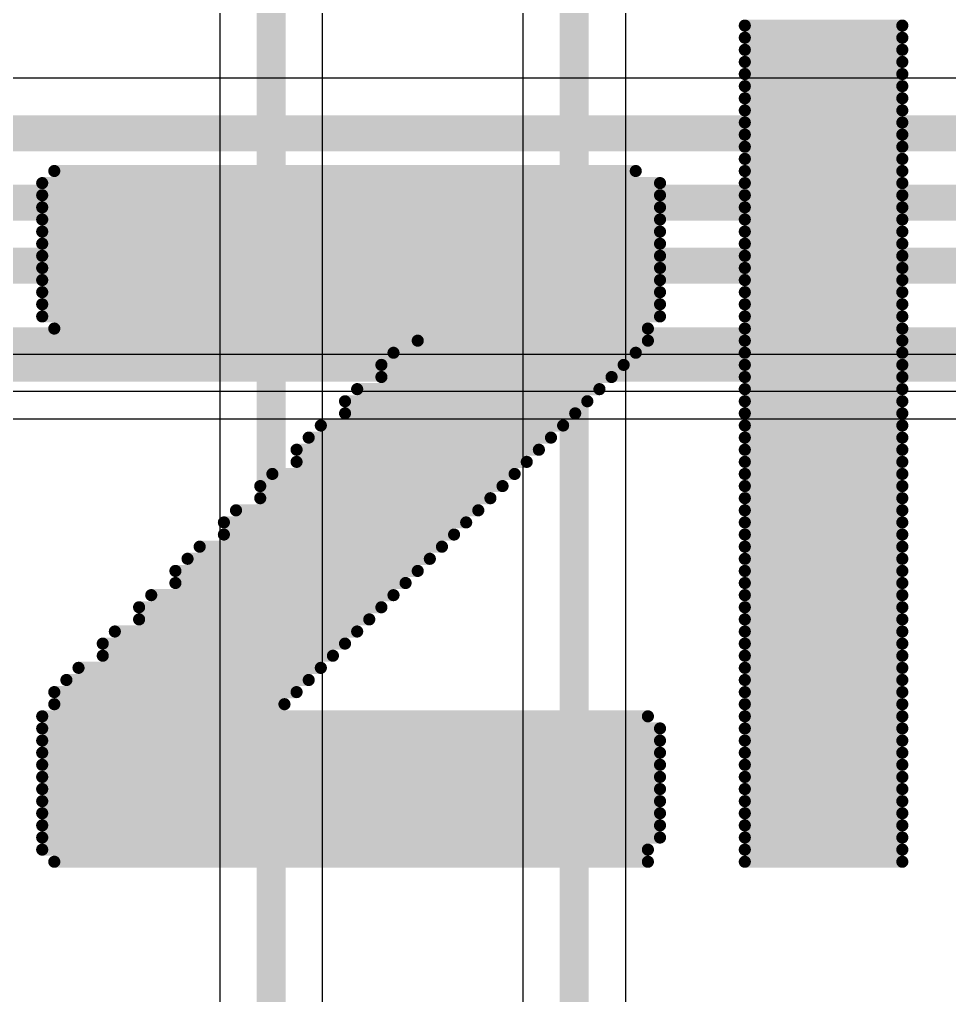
# Model space of a CAD drawing. Header units: inches. Extents: x -2.7 to 10.9, y -2.9 to 7.4.
# Drawn here: x -0.9368 to -0.679, y -2.102 to -1.8316 of the extents above; entities that cross this region are included whole.
import ezdxf

# ---------------------------------------------------------------- set-up
doc = ezdxf.new("R2010")
doc.units = ezdxf.units.IN
doc.header["$MEASUREMENT"] = 0
for name, color, linetype in [('Board Outline', 216, 'Continuous'), ('Bottom Layer', 5, 'Continuous'), ('Layer 3', 76, 'Continuous'), ('Top Layer', 1, 'Continuous'), ('Top Overlay', 2, 'Continuous')]:
    doc.layers.add(name, color=color, linetype=linetype)

msp = doc.modelspace()

# ---------------------------------------------------------------- linework, layer by layer
at = {"layer": 'Board Outline'}
msp.add_lwpolyline([(2.84412, -0.24125, 0.005, 0.005, -0.741893), (-2.49969, -1.37795, 0.005, 0.005, 0)], format="xyseb", dxfattribs=at)
at = {"layer": 'Bottom Layer'}
for p, q in [((-0.63367, -1.8478), (-1.50015, -1.8478)), ((-1.30478, -1.94222), (0.22597, -1.94222))]:
    msp.add_line(p, q, dxfattribs=at)
for points in [[(-1.50649, -1.8631, 0.01, 0.01, 0), (0.68552, -1.8631, 0.01, 0.01, 0)], [(-1.3433, -1.8823, 0.01, 0.01, 0), (0.67291, -1.8823, 0.01, 0.01, 0)], [(-1.3308, -1.8998, 0.01, 0.01, 0), (0.66416, -1.8998, 0.01, 0.01, 0)], [(-1.31217, -1.92438, 0.015, 0.015, 0), (0.23336, -1.92438, 0.015, 0.015, 0)]]:
    msp.add_lwpolyline(points, format="xyseb", dxfattribs=at)
at = {"layer": 'Layer 3'}
for p, q in [((0.52838, -1.92438), (-1.06062, -1.92438)), ((-1.06062, -1.93458), (0.17416, -1.93458))]:
    msp.add_line(p, q, dxfattribs=at)
at = {"layer": 'Top Layer'}
for p, q in [((-0.88127, -1.525), (-0.88127, -2.25178)), ((-0.85273, -2.25178), (-0.85273, -1.525)), ((-0.79727, -1.525), (-0.79727, -2.25887)), ((-0.76873, -2.25296), (-0.76873, -1.525))]:
    msp.add_line(p, q, dxfattribs=at)
for points in [[(-0.867, -2.2627, 0.008, 0.008, 0), (-0.867, -1.489, 0.008, 0.008, 0)], [(-0.783, -2.25887, 0.008, 0.008, 0), (-0.783, -1.489, 0.008, 0.008, 0)]]:
    msp.add_lwpolyline(points, format="xyseb", dxfattribs=at)
at = {"layer": 'Top Overlay'}
for points in [[(-0.73572, -1.83325, 0.00336, 0.00336, 0), (-0.69206, -1.83325, 0.00336, 0.00336, 0)], [(-0.73572, -1.83661, 0.00336, 0.00336, 0), (-0.69206, -1.83661, 0.00336, 0.00336, 0)], [(-0.73572, -1.83997, 0.00336, 0.00336, 0), (-0.69206, -1.83997, 0.00336, 0.00336, 0)], [(-0.73572, -1.84332, 0.00336, 0.00336, 0), (-0.69206, -1.84332, 0.00336, 0.00336, 0)], [(-0.73572, -1.84668, 0.00336, 0.00336, 0), (-0.69206, -1.84668, 0.00336, 0.00336, 0)], [(-0.73572, -1.85004, 0.00336, 0.00336, 0), (-0.69206, -1.85004, 0.00336, 0.00336, 0)], [(-0.73572, -1.8534, 0.00336, 0.00336, 0), (-0.69206, -1.8534, 0.00336, 0.00336, 0)], [(-0.73572, -1.85676, 0.00336, 0.00336, 0), (-0.69206, -1.85676, 0.00336, 0.00336, 0)], [(-0.73572, -1.86011, 0.00336, 0.00336, 0), (-0.69206, -1.86011, 0.00336, 0.00336, 0)], [(-0.73572, -1.86347, 0.00336, 0.00336, 0), (-0.69206, -1.86347, 0.00336, 0.00336, 0)], [(-0.73572, -1.86683, 0.00336, 0.00336, 0), (-0.69206, -1.86683, 0.00336, 0.00336, 0)], [(-0.73572, -1.87019, 0.00336, 0.00336, 0), (-0.69206, -1.87019, 0.00336, 0.00336, 0)], [(-0.92712, -1.87355, 0.00336, 0.00336, 0), (-0.76594, -1.87355, 0.00336, 0.00336, 0)], [(-0.73572, -1.87355, 0.00336, 0.00336, 0), (-0.69206, -1.87355, 0.00336, 0.00336, 0)], [(-0.93047, -1.8769, 0.00336, 0.00336, 0), (-0.75922, -1.8769, 0.00336, 0.00336, 0)], [(-0.73572, -1.8769, 0.00336, 0.00336, 0), (-0.69206, -1.8769, 0.00336, 0.00336, 0)], [(-0.93047, -1.88026, 0.00336, 0.00336, 0), (-0.75922, -1.88026, 0.00336, 0.00336, 0)], [(-0.73572, -1.88026, 0.00336, 0.00336, 0), (-0.69206, -1.88026, 0.00336, 0.00336, 0)], [(-0.93047, -1.88362, 0.00336, 0.00336, 0), (-0.75922, -1.88362, 0.00336, 0.00336, 0)], [(-0.73572, -1.88362, 0.00336, 0.00336, 0), (-0.69206, -1.88362, 0.00336, 0.00336, 0)], [(-0.93047, -1.88698, 0.00336, 0.00336, 0), (-0.75922, -1.88698, 0.00336, 0.00336, 0)], [(-0.73572, -1.88698, 0.00336, 0.00336, 0), (-0.69206, -1.88698, 0.00336, 0.00336, 0)], [(-0.93047, -1.89034, 0.00336, 0.00336, 0), (-0.75922, -1.89034, 0.00336, 0.00336, 0)], [(-0.73572, -1.89034, 0.00336, 0.00336, 0), (-0.69206, -1.89034, 0.00336, 0.00336, 0)], [(-0.93047, -1.89369, 0.00336, 0.00336, 0), (-0.75922, -1.89369, 0.00336, 0.00336, 0)], [(-0.73572, -1.89369, 0.00336, 0.00336, 0), (-0.69206, -1.89369, 0.00336, 0.00336, 0)], [(-0.93047, -1.89705, 0.00336, 0.00336, 0), (-0.75922, -1.89705, 0.00336, 0.00336, 0)], [(-0.73572, -1.89705, 0.00336, 0.00336, 0), (-0.69206, -1.89705, 0.00336, 0.00336, 0)], [(-0.93047, -1.90041, 0.00336, 0.00336, 0), (-0.75922, -1.90041, 0.00336, 0.00336, 0)], [(-0.73572, -1.90041, 0.00336, 0.00336, 0), (-0.69206, -1.90041, 0.00336, 0.00336, 0)], [(-0.93047, -1.90377, 0.00336, 0.00336, 0), (-0.75922, -1.90377, 0.00336, 0.00336, 0)], [(-0.73572, -1.90377, 0.00336, 0.00336, 0), (-0.69206, -1.90377, 0.00336, 0.00336, 0)], [(-0.93047, -1.90712, 0.00336, 0.00336, 0), (-0.75922, -1.90712, 0.00336, 0.00336, 0)], [(-0.73572, -1.90712, 0.00336, 0.00336, 0), (-0.69206, -1.90712, 0.00336, 0.00336, 0)], [(-0.93047, -1.91048, 0.00336, 0.00336, 0), (-0.75922, -1.91048, 0.00336, 0.00336, 0)], [(-0.73572, -1.91048, 0.00336, 0.00336, 0), (-0.69206, -1.91048, 0.00336, 0.00336, 0)], [(-0.93047, -1.91384, 0.00336, 0.00336, 0), (-0.75922, -1.91384, 0.00336, 0.00336, 0)], [(-0.73572, -1.91384, 0.00336, 0.00336, 0), (-0.69206, -1.91384, 0.00336, 0.00336, 0)], [(-0.92712, -1.9172, 0.00336, 0.00336, 0), (-0.76258, -1.9172, 0.00336, 0.00336, 0)], [(-0.73572, -1.9172, 0.00336, 0.00336, 0), (-0.69206, -1.9172, 0.00336, 0.00336, 0)], [(-0.82638, -1.92056, 0.00336, 0.00336, 0), (-0.76258, -1.92056, 0.00336, 0.00336, 0)], [(-0.73572, -1.92056, 0.00336, 0.00336, 0), (-0.69206, -1.92056, 0.00336, 0.00336, 0)], [(-0.8331, -1.92391, 0.00336, 0.00336, 0), (-0.76594, -1.92391, 0.00336, 0.00336, 0)], [(-0.73572, -1.92391, 0.00336, 0.00336, 0), (-0.69206, -1.92391, 0.00336, 0.00336, 0)], [(-0.83645, -1.92727, 0.00336, 0.00336, 0), (-0.76929, -1.92727, 0.00336, 0.00336, 0)], [(-0.73572, -1.92727, 0.00336, 0.00336, 0), (-0.69206, -1.92727, 0.00336, 0.00336, 0)], [(-0.83645, -1.93063, 0.00336, 0.00336, 0), (-0.77265, -1.93063, 0.00336, 0.00336, 0)], [(-0.73572, -1.93063, 0.00336, 0.00336, 0), (-0.69206, -1.93063, 0.00336, 0.00336, 0)], [(-0.84317, -1.93399, 0.00336, 0.00336, 0), (-0.77601, -1.93399, 0.00336, 0.00336, 0)], [(-0.73572, -1.93399, 0.00336, 0.00336, 0), (-0.69206, -1.93399, 0.00336, 0.00336, 0)], [(-0.84653, -1.93735, 0.00336, 0.00336, 0), (-0.77937, -1.93735, 0.00336, 0.00336, 0)], [(-0.73572, -1.93735, 0.00336, 0.00336, 0), (-0.69206, -1.93735, 0.00336, 0.00336, 0)], [(-0.84653, -1.9407, 0.00336, 0.00336, 0), (-0.78273, -1.9407, 0.00336, 0.00336, 0)], [(-0.73572, -1.9407, 0.00336, 0.00336, 0), (-0.69206, -1.9407, 0.00336, 0.00336, 0)], [(-0.85324, -1.94406, 0.00336, 0.00336, 0), (-0.78608, -1.94406, 0.00336, 0.00336, 0)], [(-0.73572, -1.94406, 0.00336, 0.00336, 0), (-0.69206, -1.94406, 0.00336, 0.00336, 0)], [(-0.8566, -1.94742, 0.00336, 0.00336, 0), (-0.78944, -1.94742, 0.00336, 0.00336, 0)], [(-0.73572, -1.94742, 0.00336, 0.00336, 0), (-0.69206, -1.94742, 0.00336, 0.00336, 0)], [(-0.85996, -1.95078, 0.00336, 0.00336, 0), (-0.7928, -1.95078, 0.00336, 0.00336, 0)], [(-0.73572, -1.95078, 0.00336, 0.00336, 0), (-0.69206, -1.95078, 0.00336, 0.00336, 0)], [(-0.85996, -1.95414, 0.00336, 0.00336, 0), (-0.79616, -1.95414, 0.00336, 0.00336, 0)], [(-0.73572, -1.95414, 0.00336, 0.00336, 0), (-0.69206, -1.95414, 0.00336, 0.00336, 0)], [(-0.86667, -1.95749, 0.00336, 0.00336, 0), (-0.79952, -1.95749, 0.00336, 0.00336, 0)], [(-0.73572, -1.95749, 0.00336, 0.00336, 0), (-0.69206, -1.95749, 0.00336, 0.00336, 0)], [(-0.87003, -1.96085, 0.00336, 0.00336, 0), (-0.80287, -1.96085, 0.00336, 0.00336, 0)], [(-0.73572, -1.96085, 0.00336, 0.00336, 0), (-0.69206, -1.96085, 0.00336, 0.00336, 0)], [(-0.87003, -1.96421, 0.00336, 0.00336, 0), (-0.80623, -1.96421, 0.00336, 0.00336, 0)], [(-0.73572, -1.96421, 0.00336, 0.00336, 0), (-0.69206, -1.96421, 0.00336, 0.00336, 0)], [(-0.87675, -1.96757, 0.00336, 0.00336, 0), (-0.80959, -1.96757, 0.00336, 0.00336, 0)], [(-0.73572, -1.96757, 0.00336, 0.00336, 0), (-0.69206, -1.96757, 0.00336, 0.00336, 0)], [(-0.88011, -1.97092, 0.00336, 0.00336, 0), (-0.81295, -1.97092, 0.00336, 0.00336, 0)], [(-0.73572, -1.97092, 0.00336, 0.00336, 0), (-0.69206, -1.97092, 0.00336, 0.00336, 0)], [(-0.88011, -1.97428, 0.00336, 0.00336, 0), (-0.81631, -1.97428, 0.00336, 0.00336, 0)], [(-0.73572, -1.97428, 0.00336, 0.00336, 0), (-0.69206, -1.97428, 0.00336, 0.00336, 0)], [(-0.88682, -1.97764, 0.00336, 0.00336, 0), (-0.81966, -1.97764, 0.00336, 0.00336, 0)], [(-0.73572, -1.97764, 0.00336, 0.00336, 0), (-0.69206, -1.97764, 0.00336, 0.00336, 0)], [(-0.89018, -1.981, 0.00336, 0.00336, 0), (-0.82302, -1.981, 0.00336, 0.00336, 0)], [(-0.73572, -1.981, 0.00336, 0.00336, 0), (-0.69206, -1.981, 0.00336, 0.00336, 0)], [(-0.89354, -1.98436, 0.00336, 0.00336, 0), (-0.82638, -1.98436, 0.00336, 0.00336, 0)], [(-0.73572, -1.98436, 0.00336, 0.00336, 0), (-0.69206, -1.98436, 0.00336, 0.00336, 0)], [(-0.89354, -1.98771, 0.00336, 0.00336, 0), (-0.82974, -1.98771, 0.00336, 0.00336, 0)], [(-0.73572, -1.98771, 0.00336, 0.00336, 0), (-0.69206, -1.98771, 0.00336, 0.00336, 0)], [(-0.90025, -1.99107, 0.00336, 0.00336, 0), (-0.8331, -1.99107, 0.00336, 0.00336, 0)], [(-0.73572, -1.99107, 0.00336, 0.00336, 0), (-0.69206, -1.99107, 0.00336, 0.00336, 0)], [(-0.90361, -1.99443, 0.00336, 0.00336, 0), (-0.83645, -1.99443, 0.00336, 0.00336, 0)], [(-0.73572, -1.99443, 0.00336, 0.00336, 0), (-0.69206, -1.99443, 0.00336, 0.00336, 0)], [(-0.90361, -1.99779, 0.00336, 0.00336, 0), (-0.83981, -1.99779, 0.00336, 0.00336, 0)], [(-0.73572, -1.99779, 0.00336, 0.00336, 0), (-0.69206, -1.99779, 0.00336, 0.00336, 0)], [(-0.91033, -2.00115, 0.00336, 0.00336, 0), (-0.84317, -2.00115, 0.00336, 0.00336, 0)], [(-0.73572, -2.00115, 0.00336, 0.00336, 0), (-0.69206, -2.00115, 0.00336, 0.00336, 0)], [(-0.91368, -2.0045, 0.00336, 0.00336, 0), (-0.84653, -2.0045, 0.00336, 0.00336, 0)], [(-0.73572, -2.0045, 0.00336, 0.00336, 0), (-0.69206, -2.0045, 0.00336, 0.00336, 0)], [(-0.91368, -2.00786, 0.00336, 0.00336, 0), (-0.84988, -2.00786, 0.00336, 0.00336, 0)], [(-0.73572, -2.00786, 0.00336, 0.00336, 0), (-0.69206, -2.00786, 0.00336, 0.00336, 0)], [(-0.9204, -2.01122, 0.00336, 0.00336, 0), (-0.85324, -2.01122, 0.00336, 0.00336, 0)], [(-0.73572, -2.01122, 0.00336, 0.00336, 0), (-0.69206, -2.01122, 0.00336, 0.00336, 0)], [(-0.92376, -2.01458, 0.00336, 0.00336, 0), (-0.8566, -2.01458, 0.00336, 0.00336, 0)], [(-0.73572, -2.01458, 0.00336, 0.00336, 0), (-0.69206, -2.01458, 0.00336, 0.00336, 0)], [(-0.92712, -2.01794, 0.00336, 0.00336, 0), (-0.85996, -2.01794, 0.00336, 0.00336, 0)], [(-0.73572, -2.01794, 0.00336, 0.00336, 0), (-0.69206, -2.01794, 0.00336, 0.00336, 0)], [(-0.92712, -2.02129, 0.00336, 0.00336, 0), (-0.86332, -2.02129, 0.00336, 0.00336, 0)], [(-0.73572, -2.02129, 0.00336, 0.00336, 0), (-0.69206, -2.02129, 0.00336, 0.00336, 0)], [(-0.93047, -2.02465, 0.00336, 0.00336, 0), (-0.76258, -2.02465, 0.00336, 0.00336, 0)], [(-0.73572, -2.02465, 0.00336, 0.00336, 0), (-0.69206, -2.02465, 0.00336, 0.00336, 0)], [(-0.93047, -2.02801, 0.00336, 0.00336, 0), (-0.75922, -2.02801, 0.00336, 0.00336, 0)], [(-0.73572, -2.02801, 0.00336, 0.00336, 0), (-0.69206, -2.02801, 0.00336, 0.00336, 0)], [(-0.93047, -2.03137, 0.00336, 0.00336, 0), (-0.75922, -2.03137, 0.00336, 0.00336, 0)], [(-0.73572, -2.03137, 0.00336, 0.00336, 0), (-0.69206, -2.03137, 0.00336, 0.00336, 0)], [(-0.93047, -2.03473, 0.00336, 0.00336, 0), (-0.75922, -2.03473, 0.00336, 0.00336, 0)], [(-0.73572, -2.03473, 0.00336, 0.00336, 0), (-0.69206, -2.03473, 0.00336, 0.00336, 0)], [(-0.93047, -2.03808, 0.00336, 0.00336, 0), (-0.75922, -2.03808, 0.00336, 0.00336, 0)], [(-0.73572, -2.03808, 0.00336, 0.00336, 0), (-0.69206, -2.03808, 0.00336, 0.00336, 0)], [(-0.93047, -2.04144, 0.00336, 0.00336, 0), (-0.75922, -2.04144, 0.00336, 0.00336, 0)], [(-0.73572, -2.04144, 0.00336, 0.00336, 0), (-0.69206, -2.04144, 0.00336, 0.00336, 0)], [(-0.93047, -2.0448, 0.00336, 0.00336, 0), (-0.75922, -2.0448, 0.00336, 0.00336, 0)], [(-0.73572, -2.0448, 0.00336, 0.00336, 0), (-0.69206, -2.0448, 0.00336, 0.00336, 0)], [(-0.93047, -2.04816, 0.00336, 0.00336, 0), (-0.75922, -2.04816, 0.00336, 0.00336, 0)], [(-0.73572, -2.04816, 0.00336, 0.00336, 0), (-0.69206, -2.04816, 0.00336, 0.00336, 0)], [(-0.93047, -2.05151, 0.00336, 0.00336, 0), (-0.75922, -2.05151, 0.00336, 0.00336, 0)], [(-0.73572, -2.05151, 0.00336, 0.00336, 0), (-0.69206, -2.05151, 0.00336, 0.00336, 0)], [(-0.93047, -2.05487, 0.00336, 0.00336, 0), (-0.75922, -2.05487, 0.00336, 0.00336, 0)], [(-0.73572, -2.05487, 0.00336, 0.00336, 0), (-0.69206, -2.05487, 0.00336, 0.00336, 0)], [(-0.93047, -2.05823, 0.00336, 0.00336, 0), (-0.75922, -2.05823, 0.00336, 0.00336, 0)], [(-0.73572, -2.05823, 0.00336, 0.00336, 0), (-0.69206, -2.05823, 0.00336, 0.00336, 0)], [(-0.93047, -2.06159, 0.00336, 0.00336, 0), (-0.76258, -2.06159, 0.00336, 0.00336, 0)], [(-0.73572, -2.06159, 0.00336, 0.00336, 0), (-0.69206, -2.06159, 0.00336, 0.00336, 0)], [(-0.92712, -2.06495, 0.00336, 0.00336, 0), (-0.76258, -2.06495, 0.00336, 0.00336, 0)], [(-0.73572, -2.06495, 0.00336, 0.00336, 0), (-0.69206, -2.06495, 0.00336, 0.00336, 0)]]:
    msp.add_lwpolyline(points, format="xyseb", dxfattribs=at)
for points in [[(-0.73656, -1.83325, 0.00168, 0.00168, 1), (-0.73488, -1.83325, 0.00168, 0.00168, 1)], [(-0.6929, -1.83325, 0.00168, 0.00168, 1), (-0.69122, -1.83325, 0.00168, 0.00168, 1)], [(-0.73656, -1.83661, 0.00168, 0.00168, 1), (-0.73488, -1.83661, 0.00168, 0.00168, 1)], [(-0.6929, -1.83661, 0.00168, 0.00168, 1), (-0.69122, -1.83661, 0.00168, 0.00168, 1)], [(-0.73656, -1.83997, 0.00168, 0.00168, 1), (-0.73488, -1.83997, 0.00168, 0.00168, 1)], [(-0.6929, -1.83997, 0.00168, 0.00168, 1), (-0.69122, -1.83997, 0.00168, 0.00168, 1)], [(-0.73656, -1.84332, 0.00168, 0.00168, 1), (-0.73488, -1.84332, 0.00168, 0.00168, 1)], [(-0.6929, -1.84332, 0.00168, 0.00168, 1), (-0.69122, -1.84332, 0.00168, 0.00168, 1)], [(-0.73656, -1.84668, 0.00168, 0.00168, 1), (-0.73488, -1.84668, 0.00168, 0.00168, 1)], [(-0.6929, -1.84668, 0.00168, 0.00168, 1), (-0.69122, -1.84668, 0.00168, 0.00168, 1)], [(-0.73656, -1.85004, 0.00168, 0.00168, 1), (-0.73488, -1.85004, 0.00168, 0.00168, 1)], [(-0.6929, -1.85004, 0.00168, 0.00168, 1), (-0.69122, -1.85004, 0.00168, 0.00168, 1)], [(-0.73656, -1.8534, 0.00168, 0.00168, 1), (-0.73488, -1.8534, 0.00168, 0.00168, 1)], [(-0.6929, -1.8534, 0.00168, 0.00168, 1), (-0.69122, -1.8534, 0.00168, 0.00168, 1)], [(-0.73656, -1.85676, 0.00168, 0.00168, 1), (-0.73488, -1.85676, 0.00168, 0.00168, 1)], [(-0.6929, -1.85676, 0.00168, 0.00168, 1), (-0.69122, -1.85676, 0.00168, 0.00168, 1)], [(-0.73656, -1.86011, 0.00168, 0.00168, 1), (-0.73488, -1.86011, 0.00168, 0.00168, 1)], [(-0.6929, -1.86011, 0.00168, 0.00168, 1), (-0.69122, -1.86011, 0.00168, 0.00168, 1)], [(-0.73656, -1.86347, 0.00168, 0.00168, 1), (-0.73488, -1.86347, 0.00168, 0.00168, 1)], [(-0.6929, -1.86347, 0.00168, 0.00168, 1), (-0.69122, -1.86347, 0.00168, 0.00168, 1)], [(-0.73656, -1.86683, 0.00168, 0.00168, 1), (-0.73488, -1.86683, 0.00168, 0.00168, 1)], [(-0.6929, -1.86683, 0.00168, 0.00168, 1), (-0.69122, -1.86683, 0.00168, 0.00168, 1)], [(-0.73656, -1.87019, 0.00168, 0.00168, 1), (-0.73488, -1.87019, 0.00168, 0.00168, 1)], [(-0.6929, -1.87019, 0.00168, 0.00168, 1), (-0.69122, -1.87019, 0.00168, 0.00168, 1)], [(-0.92796, -1.87355, 0.00168, 0.00168, 1), (-0.92628, -1.87355, 0.00168, 0.00168, 1)], [(-0.76678, -1.87355, 0.00168, 0.00168, 1), (-0.7651, -1.87355, 0.00168, 0.00168, 1)], [(-0.73656, -1.87355, 0.00168, 0.00168, 1), (-0.73488, -1.87355, 0.00168, 0.00168, 1)], [(-0.6929, -1.87355, 0.00168, 0.00168, 1), (-0.69122, -1.87355, 0.00168, 0.00168, 1)], [(-0.93131, -1.8769, 0.00168, 0.00168, 1), (-0.92963, -1.8769, 0.00168, 0.00168, 1)], [(-0.76006, -1.8769, 0.00168, 0.00168, 1), (-0.75838, -1.8769, 0.00168, 0.00168, 1)], [(-0.73656, -1.8769, 0.00168, 0.00168, 1), (-0.73488, -1.8769, 0.00168, 0.00168, 1)], [(-0.6929, -1.8769, 0.00168, 0.00168, 1), (-0.69122, -1.8769, 0.00168, 0.00168, 1)], [(-0.93131, -1.88026, 0.00168, 0.00168, 1), (-0.92963, -1.88026, 0.00168, 0.00168, 1)], [(-0.76006, -1.88026, 0.00168, 0.00168, 1), (-0.75838, -1.88026, 0.00168, 0.00168, 1)], [(-0.73656, -1.88026, 0.00168, 0.00168, 1), (-0.73488, -1.88026, 0.00168, 0.00168, 1)], [(-0.6929, -1.88026, 0.00168, 0.00168, 1), (-0.69122, -1.88026, 0.00168, 0.00168, 1)], [(-0.93131, -1.88362, 0.00168, 0.00168, 1), (-0.92963, -1.88362, 0.00168, 0.00168, 1)], [(-0.76006, -1.88362, 0.00168, 0.00168, 1), (-0.75838, -1.88362, 0.00168, 0.00168, 1)], [(-0.73656, -1.88362, 0.00168, 0.00168, 1), (-0.73488, -1.88362, 0.00168, 0.00168, 1)], [(-0.6929, -1.88362, 0.00168, 0.00168, 1), (-0.69122, -1.88362, 0.00168, 0.00168, 1)], [(-0.93131, -1.88698, 0.00168, 0.00168, 1), (-0.92963, -1.88698, 0.00168, 0.00168, 1)], [(-0.76006, -1.88698, 0.00168, 0.00168, 1), (-0.75838, -1.88698, 0.00168, 0.00168, 1)], [(-0.73656, -1.88698, 0.00168, 0.00168, 1), (-0.73488, -1.88698, 0.00168, 0.00168, 1)], [(-0.6929, -1.88698, 0.00168, 0.00168, 1), (-0.69122, -1.88698, 0.00168, 0.00168, 1)], [(-0.93131, -1.89034, 0.00168, 0.00168, 1), (-0.92963, -1.89034, 0.00168, 0.00168, 1)], [(-0.76006, -1.89034, 0.00168, 0.00168, 1), (-0.75838, -1.89034, 0.00168, 0.00168, 1)], [(-0.73656, -1.89034, 0.00168, 0.00168, 1), (-0.73488, -1.89034, 0.00168, 0.00168, 1)], [(-0.6929, -1.89034, 0.00168, 0.00168, 1), (-0.69122, -1.89034, 0.00168, 0.00168, 1)], [(-0.93131, -1.89369, 0.00168, 0.00168, 1), (-0.92963, -1.89369, 0.00168, 0.00168, 1)], [(-0.76006, -1.89369, 0.00168, 0.00168, 1), (-0.75838, -1.89369, 0.00168, 0.00168, 1)], [(-0.73656, -1.89369, 0.00168, 0.00168, 1), (-0.73488, -1.89369, 0.00168, 0.00168, 1)], [(-0.6929, -1.89369, 0.00168, 0.00168, 1), (-0.69122, -1.89369, 0.00168, 0.00168, 1)], [(-0.93131, -1.89705, 0.00168, 0.00168, 1), (-0.92963, -1.89705, 0.00168, 0.00168, 1)], [(-0.76006, -1.89705, 0.00168, 0.00168, 1), (-0.75838, -1.89705, 0.00168, 0.00168, 1)], [(-0.73656, -1.89705, 0.00168, 0.00168, 1), (-0.73488, -1.89705, 0.00168, 0.00168, 1)], [(-0.6929, -1.89705, 0.00168, 0.00168, 1), (-0.69122, -1.89705, 0.00168, 0.00168, 1)], [(-0.93131, -1.90041, 0.00168, 0.00168, 1), (-0.92963, -1.90041, 0.00168, 0.00168, 1)], [(-0.76006, -1.90041, 0.00168, 0.00168, 1), (-0.75838, -1.90041, 0.00168, 0.00168, 1)], [(-0.73656, -1.90041, 0.00168, 0.00168, 1), (-0.73488, -1.90041, 0.00168, 0.00168, 1)], [(-0.6929, -1.90041, 0.00168, 0.00168, 1), (-0.69122, -1.90041, 0.00168, 0.00168, 1)], [(-0.93131, -1.90377, 0.00168, 0.00168, 1), (-0.92963, -1.90377, 0.00168, 0.00168, 1)], [(-0.76006, -1.90377, 0.00168, 0.00168, 1), (-0.75838, -1.90377, 0.00168, 0.00168, 1)], [(-0.73656, -1.90377, 0.00168, 0.00168, 1), (-0.73488, -1.90377, 0.00168, 0.00168, 1)], [(-0.6929, -1.90377, 0.00168, 0.00168, 1), (-0.69122, -1.90377, 0.00168, 0.00168, 1)], [(-0.93131, -1.90712, 0.00168, 0.00168, 1), (-0.92963, -1.90712, 0.00168, 0.00168, 1)], [(-0.76006, -1.90712, 0.00168, 0.00168, 1), (-0.75838, -1.90712, 0.00168, 0.00168, 1)], [(-0.73656, -1.90712, 0.00168, 0.00168, 1), (-0.73488, -1.90712, 0.00168, 0.00168, 1)], [(-0.6929, -1.90712, 0.00168, 0.00168, 1), (-0.69122, -1.90712, 0.00168, 0.00168, 1)], [(-0.93131, -1.91048, 0.00168, 0.00168, 1), (-0.92963, -1.91048, 0.00168, 0.00168, 1)], [(-0.76006, -1.91048, 0.00168, 0.00168, 1), (-0.75838, -1.91048, 0.00168, 0.00168, 1)], [(-0.73656, -1.91048, 0.00168, 0.00168, 1), (-0.73488, -1.91048, 0.00168, 0.00168, 1)], [(-0.6929, -1.91048, 0.00168, 0.00168, 1), (-0.69122, -1.91048, 0.00168, 0.00168, 1)], [(-0.93131, -1.91384, 0.00168, 0.00168, 1), (-0.92963, -1.91384, 0.00168, 0.00168, 1)], [(-0.76006, -1.91384, 0.00168, 0.00168, 1), (-0.75838, -1.91384, 0.00168, 0.00168, 1)], [(-0.73656, -1.91384, 0.00168, 0.00168, 1), (-0.73488, -1.91384, 0.00168, 0.00168, 1)], [(-0.6929, -1.91384, 0.00168, 0.00168, 1), (-0.69122, -1.91384, 0.00168, 0.00168, 1)], [(-0.92796, -1.9172, 0.00168, 0.00168, 1), (-0.92628, -1.9172, 0.00168, 0.00168, 1)], [(-0.76342, -1.9172, 0.00168, 0.00168, 1), (-0.76174, -1.9172, 0.00168, 0.00168, 1)], [(-0.73656, -1.9172, 0.00168, 0.00168, 1), (-0.73488, -1.9172, 0.00168, 0.00168, 1)], [(-0.6929, -1.9172, 0.00168, 0.00168, 1), (-0.69122, -1.9172, 0.00168, 0.00168, 1)], [(-0.82722, -1.92056, 0.00168, 0.00168, 1), (-0.82554, -1.92056, 0.00168, 0.00168, 1)], [(-0.76342, -1.92056, 0.00168, 0.00168, 1), (-0.76174, -1.92056, 0.00168, 0.00168, 1)], [(-0.73656, -1.92056, 0.00168, 0.00168, 1), (-0.73488, -1.92056, 0.00168, 0.00168, 1)], [(-0.6929, -1.92056, 0.00168, 0.00168, 1), (-0.69122, -1.92056, 0.00168, 0.00168, 1)], [(-0.83393, -1.92391, 0.00168, 0.00168, 1), (-0.83226, -1.92391, 0.00168, 0.00168, 1)], [(-0.76678, -1.92391, 0.00168, 0.00168, 1), (-0.7651, -1.92391, 0.00168, 0.00168, 1)], [(-0.73656, -1.92391, 0.00168, 0.00168, 1), (-0.73488, -1.92391, 0.00168, 0.00168, 1)], [(-0.6929, -1.92391, 0.00168, 0.00168, 1), (-0.69122, -1.92391, 0.00168, 0.00168, 1)], [(-0.83729, -1.92727, 0.00168, 0.00168, 1), (-0.83561, -1.92727, 0.00168, 0.00168, 1)], [(-0.77013, -1.92727, 0.00168, 0.00168, 1), (-0.76846, -1.92727, 0.00168, 0.00168, 1)], [(-0.73656, -1.92727, 0.00168, 0.00168, 1), (-0.73488, -1.92727, 0.00168, 0.00168, 1)], [(-0.6929, -1.92727, 0.00168, 0.00168, 1), (-0.69122, -1.92727, 0.00168, 0.00168, 1)], [(-0.83729, -1.93063, 0.00168, 0.00168, 1), (-0.83561, -1.93063, 0.00168, 0.00168, 1)], [(-0.77349, -1.93063, 0.00168, 0.00168, 1), (-0.77181, -1.93063, 0.00168, 0.00168, 1)], [(-0.73656, -1.93063, 0.00168, 0.00168, 1), (-0.73488, -1.93063, 0.00168, 0.00168, 1)], [(-0.6929, -1.93063, 0.00168, 0.00168, 1), (-0.69122, -1.93063, 0.00168, 0.00168, 1)], [(-0.84401, -1.93399, 0.00168, 0.00168, 1), (-0.84233, -1.93399, 0.00168, 0.00168, 1)], [(-0.77685, -1.93399, 0.00168, 0.00168, 1), (-0.77517, -1.93399, 0.00168, 0.00168, 1)], [(-0.73656, -1.93399, 0.00168, 0.00168, 1), (-0.73488, -1.93399, 0.00168, 0.00168, 1)], [(-0.6929, -1.93399, 0.00168, 0.00168, 1), (-0.69122, -1.93399, 0.00168, 0.00168, 1)], [(-0.84737, -1.93735, 0.00168, 0.00168, 1), (-0.84569, -1.93735, 0.00168, 0.00168, 1)], [(-0.78021, -1.93735, 0.00168, 0.00168, 1), (-0.77853, -1.93735, 0.00168, 0.00168, 1)], [(-0.73656, -1.93735, 0.00168, 0.00168, 1), (-0.73488, -1.93735, 0.00168, 0.00168, 1)], [(-0.6929, -1.93735, 0.00168, 0.00168, 1), (-0.69122, -1.93735, 0.00168, 0.00168, 1)], [(-0.84737, -1.9407, 0.00168, 0.00168, 1), (-0.84569, -1.9407, 0.00168, 0.00168, 1)], [(-0.78357, -1.9407, 0.00168, 0.00168, 1), (-0.78189, -1.9407, 0.00168, 0.00168, 1)], [(-0.73656, -1.9407, 0.00168, 0.00168, 1), (-0.73488, -1.9407, 0.00168, 0.00168, 1)], [(-0.6929, -1.9407, 0.00168, 0.00168, 1), (-0.69122, -1.9407, 0.00168, 0.00168, 1)], [(-0.85408, -1.94406, 0.00168, 0.00168, 1), (-0.8524, -1.94406, 0.00168, 0.00168, 1)], [(-0.78692, -1.94406, 0.00168, 0.00168, 1), (-0.78524, -1.94406, 0.00168, 0.00168, 1)], [(-0.73656, -1.94406, 0.00168, 0.00168, 1), (-0.73488, -1.94406, 0.00168, 0.00168, 1)], [(-0.6929, -1.94406, 0.00168, 0.00168, 1), (-0.69122, -1.94406, 0.00168, 0.00168, 1)], [(-0.85744, -1.94742, 0.00168, 0.00168, 1), (-0.85576, -1.94742, 0.00168, 0.00168, 1)], [(-0.79028, -1.94742, 0.00168, 0.00168, 1), (-0.7886, -1.94742, 0.00168, 0.00168, 1)], [(-0.73656, -1.94742, 0.00168, 0.00168, 1), (-0.73488, -1.94742, 0.00168, 0.00168, 1)], [(-0.6929, -1.94742, 0.00168, 0.00168, 1), (-0.69122, -1.94742, 0.00168, 0.00168, 1)], [(-0.8608, -1.95078, 0.00168, 0.00168, 1), (-0.85912, -1.95078, 0.00168, 0.00168, 1)], [(-0.79364, -1.95078, 0.00168, 0.00168, 1), (-0.79196, -1.95078, 0.00168, 0.00168, 1)], [(-0.73656, -1.95078, 0.00168, 0.00168, 1), (-0.73488, -1.95078, 0.00168, 0.00168, 1)], [(-0.6929, -1.95078, 0.00168, 0.00168, 1), (-0.69122, -1.95078, 0.00168, 0.00168, 1)], [(-0.8608, -1.95414, 0.00168, 0.00168, 1), (-0.85912, -1.95414, 0.00168, 0.00168, 1)], [(-0.797, -1.95414, 0.00168, 0.00168, 1), (-0.79532, -1.95414, 0.00168, 0.00168, 1)], [(-0.73656, -1.95414, 0.00168, 0.00168, 1), (-0.73488, -1.95414, 0.00168, 0.00168, 1)], [(-0.6929, -1.95414, 0.00168, 0.00168, 1), (-0.69122, -1.95414, 0.00168, 0.00168, 1)], [(-0.86751, -1.95749, 0.00168, 0.00168, 1), (-0.86583, -1.95749, 0.00168, 0.00168, 1)], [(-0.80036, -1.95749, 0.00168, 0.00168, 1), (-0.79868, -1.95749, 0.00168, 0.00168, 1)], [(-0.73656, -1.95749, 0.00168, 0.00168, 1), (-0.73488, -1.95749, 0.00168, 0.00168, 1)], [(-0.6929, -1.95749, 0.00168, 0.00168, 1), (-0.69122, -1.95749, 0.00168, 0.00168, 1)], [(-0.87087, -1.96085, 0.00168, 0.00168, 1), (-0.86919, -1.96085, 0.00168, 0.00168, 1)], [(-0.80371, -1.96085, 0.00168, 0.00168, 1), (-0.80203, -1.96085, 0.00168, 0.00168, 1)], [(-0.73656, -1.96085, 0.00168, 0.00168, 1), (-0.73488, -1.96085, 0.00168, 0.00168, 1)], [(-0.6929, -1.96085, 0.00168, 0.00168, 1), (-0.69122, -1.96085, 0.00168, 0.00168, 1)], [(-0.87087, -1.96421, 0.00168, 0.00168, 1), (-0.86919, -1.96421, 0.00168, 0.00168, 1)], [(-0.80707, -1.96421, 0.00168, 0.00168, 1), (-0.80539, -1.96421, 0.00168, 0.00168, 1)], [(-0.73656, -1.96421, 0.00168, 0.00168, 1), (-0.73488, -1.96421, 0.00168, 0.00168, 1)], [(-0.6929, -1.96421, 0.00168, 0.00168, 1), (-0.69122, -1.96421, 0.00168, 0.00168, 1)], [(-0.87759, -1.96757, 0.00168, 0.00168, 1), (-0.87591, -1.96757, 0.00168, 0.00168, 1)], [(-0.81043, -1.96757, 0.00168, 0.00168, 1), (-0.80875, -1.96757, 0.00168, 0.00168, 1)], [(-0.73656, -1.96757, 0.00168, 0.00168, 1), (-0.73488, -1.96757, 0.00168, 0.00168, 1)], [(-0.6929, -1.96757, 0.00168, 0.00168, 1), (-0.69122, -1.96757, 0.00168, 0.00168, 1)], [(-0.88095, -1.97092, 0.00168, 0.00168, 1), (-0.87927, -1.97092, 0.00168, 0.00168, 1)], [(-0.81379, -1.97092, 0.00168, 0.00168, 1), (-0.81211, -1.97092, 0.00168, 0.00168, 1)], [(-0.73656, -1.97092, 0.00168, 0.00168, 1), (-0.73488, -1.97092, 0.00168, 0.00168, 1)], [(-0.6929, -1.97092, 0.00168, 0.00168, 1), (-0.69122, -1.97092, 0.00168, 0.00168, 1)], [(-0.88095, -1.97428, 0.00168, 0.00168, 1), (-0.87927, -1.97428, 0.00168, 0.00168, 1)], [(-0.81714, -1.97428, 0.00168, 0.00168, 1), (-0.81547, -1.97428, 0.00168, 0.00168, 1)], [(-0.73656, -1.97428, 0.00168, 0.00168, 1), (-0.73488, -1.97428, 0.00168, 0.00168, 1)], [(-0.6929, -1.97428, 0.00168, 0.00168, 1), (-0.69122, -1.97428, 0.00168, 0.00168, 1)], [(-0.88766, -1.97764, 0.00168, 0.00168, 1), (-0.88598, -1.97764, 0.00168, 0.00168, 1)], [(-0.8205, -1.97764, 0.00168, 0.00168, 1), (-0.81882, -1.97764, 0.00168, 0.00168, 1)], [(-0.73656, -1.97764, 0.00168, 0.00168, 1), (-0.73488, -1.97764, 0.00168, 0.00168, 1)], [(-0.6929, -1.97764, 0.00168, 0.00168, 1), (-0.69122, -1.97764, 0.00168, 0.00168, 1)], [(-0.89102, -1.981, 0.00168, 0.00168, 1), (-0.88934, -1.981, 0.00168, 0.00168, 1)], [(-0.82386, -1.981, 0.00168, 0.00168, 1), (-0.82218, -1.981, 0.00168, 0.00168, 1)], [(-0.73656, -1.981, 0.00168, 0.00168, 1), (-0.73488, -1.981, 0.00168, 0.00168, 1)], [(-0.6929, -1.981, 0.00168, 0.00168, 1), (-0.69122, -1.981, 0.00168, 0.00168, 1)], [(-0.89438, -1.98436, 0.00168, 0.00168, 1), (-0.8927, -1.98436, 0.00168, 0.00168, 1)], [(-0.82722, -1.98436, 0.00168, 0.00168, 1), (-0.82554, -1.98436, 0.00168, 0.00168, 1)], [(-0.73656, -1.98436, 0.00168, 0.00168, 1), (-0.73488, -1.98436, 0.00168, 0.00168, 1)], [(-0.6929, -1.98436, 0.00168, 0.00168, 1), (-0.69122, -1.98436, 0.00168, 0.00168, 1)], [(-0.89438, -1.98771, 0.00168, 0.00168, 1), (-0.8927, -1.98771, 0.00168, 0.00168, 1)], [(-0.83058, -1.98771, 0.00168, 0.00168, 1), (-0.8289, -1.98771, 0.00168, 0.00168, 1)], [(-0.73656, -1.98771, 0.00168, 0.00168, 1), (-0.73488, -1.98771, 0.00168, 0.00168, 1)], [(-0.6929, -1.98771, 0.00168, 0.00168, 1), (-0.69122, -1.98771, 0.00168, 0.00168, 1)], [(-0.90109, -1.99107, 0.00168, 0.00168, 1), (-0.89941, -1.99107, 0.00168, 0.00168, 1)], [(-0.83393, -1.99107, 0.00168, 0.00168, 1), (-0.83226, -1.99107, 0.00168, 0.00168, 1)], [(-0.73656, -1.99107, 0.00168, 0.00168, 1), (-0.73488, -1.99107, 0.00168, 0.00168, 1)], [(-0.6929, -1.99107, 0.00168, 0.00168, 1), (-0.69122, -1.99107, 0.00168, 0.00168, 1)], [(-0.90445, -1.99443, 0.00168, 0.00168, 1), (-0.90277, -1.99443, 0.00168, 0.00168, 1)], [(-0.83729, -1.99443, 0.00168, 0.00168, 1), (-0.83561, -1.99443, 0.00168, 0.00168, 1)], [(-0.73656, -1.99443, 0.00168, 0.00168, 1), (-0.73488, -1.99443, 0.00168, 0.00168, 1)], [(-0.6929, -1.99443, 0.00168, 0.00168, 1), (-0.69122, -1.99443, 0.00168, 0.00168, 1)], [(-0.90445, -1.99779, 0.00168, 0.00168, 1), (-0.90277, -1.99779, 0.00168, 0.00168, 1)], [(-0.84065, -1.99779, 0.00168, 0.00168, 1), (-0.83897, -1.99779, 0.00168, 0.00168, 1)], [(-0.73656, -1.99779, 0.00168, 0.00168, 1), (-0.73488, -1.99779, 0.00168, 0.00168, 1)], [(-0.6929, -1.99779, 0.00168, 0.00168, 1), (-0.69122, -1.99779, 0.00168, 0.00168, 1)], [(-0.91117, -2.00115, 0.00168, 0.00168, 1), (-0.90949, -2.00115, 0.00168, 0.00168, 1)], [(-0.84401, -2.00115, 0.00168, 0.00168, 1), (-0.84233, -2.00115, 0.00168, 0.00168, 1)], [(-0.73656, -2.00115, 0.00168, 0.00168, 1), (-0.73488, -2.00115, 0.00168, 0.00168, 1)], [(-0.6929, -2.00115, 0.00168, 0.00168, 1), (-0.69122, -2.00115, 0.00168, 0.00168, 1)], [(-0.91452, -2.0045, 0.00168, 0.00168, 1), (-0.91285, -2.0045, 0.00168, 0.00168, 1)], [(-0.84737, -2.0045, 0.00168, 0.00168, 1), (-0.84569, -2.0045, 0.00168, 0.00168, 1)], [(-0.73656, -2.0045, 0.00168, 0.00168, 1), (-0.73488, -2.0045, 0.00168, 0.00168, 1)], [(-0.6929, -2.0045, 0.00168, 0.00168, 1), (-0.69122, -2.0045, 0.00168, 0.00168, 1)], [(-0.91452, -2.00786, 0.00168, 0.00168, 1), (-0.91285, -2.00786, 0.00168, 0.00168, 1)], [(-0.85072, -2.00786, 0.00168, 0.00168, 1), (-0.84905, -2.00786, 0.00168, 0.00168, 1)], [(-0.73656, -2.00786, 0.00168, 0.00168, 1), (-0.73488, -2.00786, 0.00168, 0.00168, 1)], [(-0.6929, -2.00786, 0.00168, 0.00168, 1), (-0.69122, -2.00786, 0.00168, 0.00168, 1)], [(-0.92124, -2.01122, 0.00168, 0.00168, 1), (-0.91956, -2.01122, 0.00168, 0.00168, 1)], [(-0.85408, -2.01122, 0.00168, 0.00168, 1), (-0.8524, -2.01122, 0.00168, 0.00168, 1)], [(-0.73656, -2.01122, 0.00168, 0.00168, 1), (-0.73488, -2.01122, 0.00168, 0.00168, 1)], [(-0.6929, -2.01122, 0.00168, 0.00168, 1), (-0.69122, -2.01122, 0.00168, 0.00168, 1)], [(-0.9246, -2.01458, 0.00168, 0.00168, 1), (-0.92292, -2.01458, 0.00168, 0.00168, 1)], [(-0.85744, -2.01458, 0.00168, 0.00168, 1), (-0.85576, -2.01458, 0.00168, 0.00168, 1)], [(-0.73656, -2.01458, 0.00168, 0.00168, 1), (-0.73488, -2.01458, 0.00168, 0.00168, 1)], [(-0.6929, -2.01458, 0.00168, 0.00168, 1), (-0.69122, -2.01458, 0.00168, 0.00168, 1)], [(-0.92796, -2.01794, 0.00168, 0.00168, 1), (-0.92628, -2.01794, 0.00168, 0.00168, 1)], [(-0.8608, -2.01794, 0.00168, 0.00168, 1), (-0.85912, -2.01794, 0.00168, 0.00168, 1)], [(-0.73656, -2.01794, 0.00168, 0.00168, 1), (-0.73488, -2.01794, 0.00168, 0.00168, 1)], [(-0.6929, -2.01794, 0.00168, 0.00168, 1), (-0.69122, -2.01794, 0.00168, 0.00168, 1)], [(-0.92796, -2.02129, 0.00168, 0.00168, 1), (-0.92628, -2.02129, 0.00168, 0.00168, 1)], [(-0.86416, -2.02129, 0.00168, 0.00168, 1), (-0.86248, -2.02129, 0.00168, 0.00168, 1)], [(-0.73656, -2.02129, 0.00168, 0.00168, 1), (-0.73488, -2.02129, 0.00168, 0.00168, 1)], [(-0.6929, -2.02129, 0.00168, 0.00168, 1), (-0.69122, -2.02129, 0.00168, 0.00168, 1)], [(-0.93131, -2.02465, 0.00168, 0.00168, 1), (-0.92963, -2.02465, 0.00168, 0.00168, 1)], [(-0.76342, -2.02465, 0.00168, 0.00168, 1), (-0.76174, -2.02465, 0.00168, 0.00168, 1)], [(-0.73656, -2.02465, 0.00168, 0.00168, 1), (-0.73488, -2.02465, 0.00168, 0.00168, 1)], [(-0.6929, -2.02465, 0.00168, 0.00168, 1), (-0.69122, -2.02465, 0.00168, 0.00168, 1)], [(-0.93131, -2.02801, 0.00168, 0.00168, 1), (-0.92963, -2.02801, 0.00168, 0.00168, 1)], [(-0.76006, -2.02801, 0.00168, 0.00168, 1), (-0.75838, -2.02801, 0.00168, 0.00168, 1)], [(-0.73656, -2.02801, 0.00168, 0.00168, 1), (-0.73488, -2.02801, 0.00168, 0.00168, 1)], [(-0.6929, -2.02801, 0.00168, 0.00168, 1), (-0.69122, -2.02801, 0.00168, 0.00168, 1)], [(-0.93131, -2.03137, 0.00168, 0.00168, 1), (-0.92963, -2.03137, 0.00168, 0.00168, 1)], [(-0.76006, -2.03137, 0.00168, 0.00168, 1), (-0.75838, -2.03137, 0.00168, 0.00168, 1)], [(-0.73656, -2.03137, 0.00168, 0.00168, 1), (-0.73488, -2.03137, 0.00168, 0.00168, 1)], [(-0.6929, -2.03137, 0.00168, 0.00168, 1), (-0.69122, -2.03137, 0.00168, 0.00168, 1)], [(-0.93131, -2.03473, 0.00168, 0.00168, 1), (-0.92963, -2.03473, 0.00168, 0.00168, 1)], [(-0.76006, -2.03473, 0.00168, 0.00168, 1), (-0.75838, -2.03473, 0.00168, 0.00168, 1)], [(-0.73656, -2.03473, 0.00168, 0.00168, 1), (-0.73488, -2.03473, 0.00168, 0.00168, 1)], [(-0.6929, -2.03473, 0.00168, 0.00168, 1), (-0.69122, -2.03473, 0.00168, 0.00168, 1)], [(-0.93131, -2.03808, 0.00168, 0.00168, 1), (-0.92963, -2.03808, 0.00168, 0.00168, 1)], [(-0.76006, -2.03808, 0.00168, 0.00168, 1), (-0.75838, -2.03808, 0.00168, 0.00168, 1)], [(-0.73656, -2.03808, 0.00168, 0.00168, 1), (-0.73488, -2.03808, 0.00168, 0.00168, 1)], [(-0.6929, -2.03808, 0.00168, 0.00168, 1), (-0.69122, -2.03808, 0.00168, 0.00168, 1)], [(-0.93131, -2.04144, 0.00168, 0.00168, 1), (-0.92963, -2.04144, 0.00168, 0.00168, 1)], [(-0.76006, -2.04144, 0.00168, 0.00168, 1), (-0.75838, -2.04144, 0.00168, 0.00168, 1)], [(-0.73656, -2.04144, 0.00168, 0.00168, 1), (-0.73488, -2.04144, 0.00168, 0.00168, 1)], [(-0.6929, -2.04144, 0.00168, 0.00168, 1), (-0.69122, -2.04144, 0.00168, 0.00168, 1)], [(-0.93131, -2.0448, 0.00168, 0.00168, 1), (-0.92963, -2.0448, 0.00168, 0.00168, 1)], [(-0.76006, -2.0448, 0.00168, 0.00168, 1), (-0.75838, -2.0448, 0.00168, 0.00168, 1)], [(-0.73656, -2.0448, 0.00168, 0.00168, 1), (-0.73488, -2.0448, 0.00168, 0.00168, 1)], [(-0.6929, -2.0448, 0.00168, 0.00168, 1), (-0.69122, -2.0448, 0.00168, 0.00168, 1)], [(-0.93131, -2.04816, 0.00168, 0.00168, 1), (-0.92963, -2.04816, 0.00168, 0.00168, 1)], [(-0.76006, -2.04816, 0.00168, 0.00168, 1), (-0.75838, -2.04816, 0.00168, 0.00168, 1)], [(-0.73656, -2.04816, 0.00168, 0.00168, 1), (-0.73488, -2.04816, 0.00168, 0.00168, 1)], [(-0.6929, -2.04816, 0.00168, 0.00168, 1), (-0.69122, -2.04816, 0.00168, 0.00168, 1)], [(-0.93131, -2.05151, 0.00168, 0.00168, 1), (-0.92963, -2.05151, 0.00168, 0.00168, 1)], [(-0.76006, -2.05151, 0.00168, 0.00168, 1), (-0.75838, -2.05151, 0.00168, 0.00168, 1)], [(-0.73656, -2.05151, 0.00168, 0.00168, 1), (-0.73488, -2.05151, 0.00168, 0.00168, 1)], [(-0.6929, -2.05151, 0.00168, 0.00168, 1), (-0.69122, -2.05151, 0.00168, 0.00168, 1)], [(-0.93131, -2.05487, 0.00168, 0.00168, 1), (-0.92963, -2.05487, 0.00168, 0.00168, 1)], [(-0.76006, -2.05487, 0.00168, 0.00168, 1), (-0.75838, -2.05487, 0.00168, 0.00168, 1)], [(-0.73656, -2.05487, 0.00168, 0.00168, 1), (-0.73488, -2.05487, 0.00168, 0.00168, 1)], [(-0.6929, -2.05487, 0.00168, 0.00168, 1), (-0.69122, -2.05487, 0.00168, 0.00168, 1)], [(-0.93131, -2.05823, 0.00168, 0.00168, 1), (-0.92963, -2.05823, 0.00168, 0.00168, 1)], [(-0.76006, -2.05823, 0.00168, 0.00168, 1), (-0.75838, -2.05823, 0.00168, 0.00168, 1)], [(-0.73656, -2.05823, 0.00168, 0.00168, 1), (-0.73488, -2.05823, 0.00168, 0.00168, 1)], [(-0.6929, -2.05823, 0.00168, 0.00168, 1), (-0.69122, -2.05823, 0.00168, 0.00168, 1)], [(-0.93131, -2.06159, 0.00168, 0.00168, 1), (-0.92963, -2.06159, 0.00168, 0.00168, 1)], [(-0.76342, -2.06159, 0.00168, 0.00168, 1), (-0.76174, -2.06159, 0.00168, 0.00168, 1)], [(-0.73656, -2.06159, 0.00168, 0.00168, 1), (-0.73488, -2.06159, 0.00168, 0.00168, 1)], [(-0.6929, -2.06159, 0.00168, 0.00168, 1), (-0.69122, -2.06159, 0.00168, 0.00168, 1)], [(-0.92796, -2.06495, 0.00168, 0.00168, 1), (-0.92628, -2.06495, 0.00168, 0.00168, 1)], [(-0.76342, -2.06495, 0.00168, 0.00168, 1), (-0.76174, -2.06495, 0.00168, 0.00168, 1)], [(-0.73656, -2.06495, 0.00168, 0.00168, 1), (-0.73488, -2.06495, 0.00168, 0.00168, 1)], [(-0.6929, -2.06495, 0.00168, 0.00168, 1), (-0.69122, -2.06495, 0.00168, 0.00168, 1)]]:
    msp.add_lwpolyline(points, format="xyseb", close=True, dxfattribs=at)

doc.saveas('drawing.dxf')
